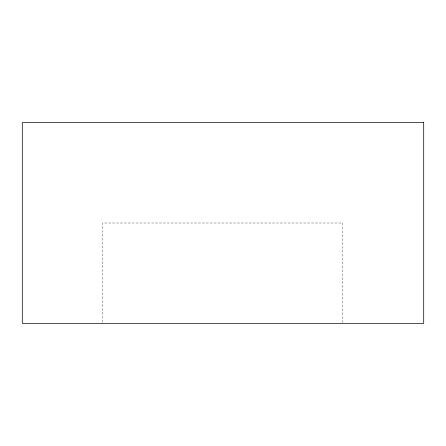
<?xml version="1.0" encoding="UTF-8"?>
<svg xmlns="http://www.w3.org/2000/svg" width="446" height="446" viewBox="0 0 446 446"><rect width="100%" height="100%" fill="white"/><g stroke="black" fill="none" stroke-linecap="round" stroke-linejoin="round"><path stroke-width="0.33" stroke-dasharray="2.23 1.67" d="M342.712 322.659L342.712 223L102.58 223L102.58 322.659"/><path stroke-width="0.67" d="M423.7 122.65L22.3 122.65L22.3 323.35L423.7 323.35L423.7 122.65"/></g></svg>
